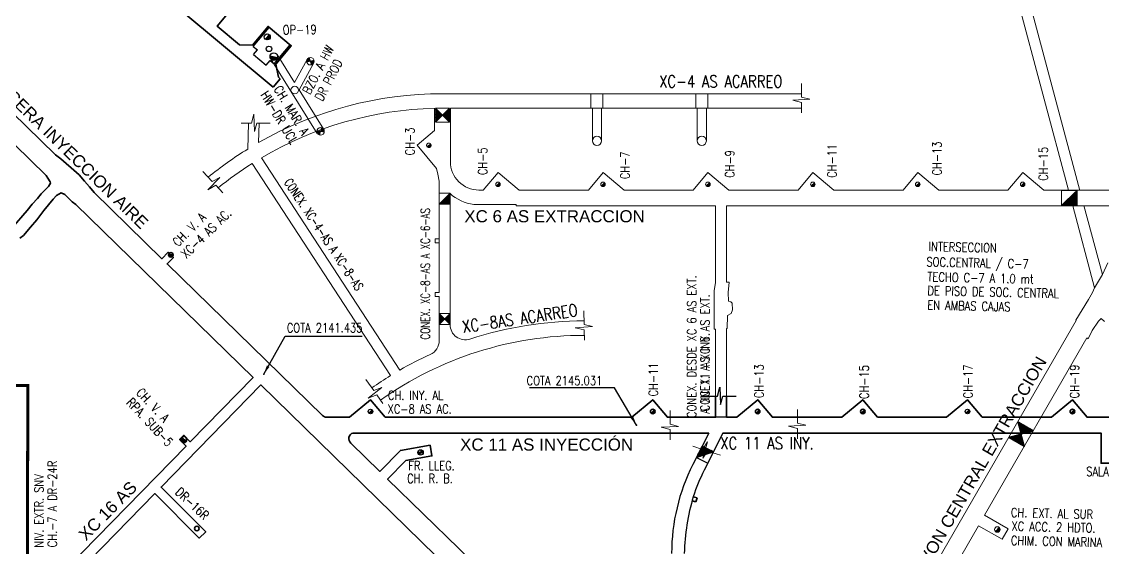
# Model space of a CAD drawing. Header units: millimetres. Extents: x -28 to 1943, y -5245 to 2752.
# Drawn here: x 774.6 to 1131.8, y -4296.3 to -4122.3 of the extents above; entities that cross this region are included whole.
import ezdxf
from ezdxf.enums import TextEntityAlignment as Align

# ---------------------------------------------------------------- set-up
doc = ezdxf.new("R2010")
doc.units = ezdxf.units.MM
doc.linetypes.add('HIDDEN2', pattern=[0.1875, 0.125, -0.0625])
doc.layers.add('15-212', color=1, linetype='Continuous', lineweight=18, transparency=0.5)
doc.styles.add('DG-T1-473 TO 560$1$Standard', font='arial.ttf')
doc.styles.add('ROMANS', font='romans.shx', dxfattribs={"width": 0.8})
doc.dimstyles.new('1-75', dxfattribs={"dimscale": 0.075, "dimtxt": 2.5, "dimasz": 3, "dimexe": 1, "dimexo": 2, "dimgap": 1, "dimtad": 1, "dimzin": 1, "dimtxsty": 'ROMANS', "dimcen": 2.5, "dimclrd": 1, "dimclre": 1, "dimclrt": 7, "dimaunit": 1, "dimadec": 3, "dimazin": 0, "dimtfac": 1, "dimtmove": 0, "dimatfit": 3, "dimfxl": 1.25, "dimarcsym": 0})
pattern_1 = [(45, (-18.060367, -4517.293513), (-0.00883883476, 0.00883883476), []), (135, (-18.060367, -4517.293513), (-0.00883883476, -0.00883883476), [])]
pattern_2 = [(45, (-17.88001, -4517.29351), (-0.088388348, 0.088388348), []), (135, (-17.88001, -4517.29351), (-0.088388348, -0.088388348), [])]

# ---------------------------------------------------------------- blocks, each defined once
blk = doc.blocks.new('*X11')
at = {"color": 0}
for p, q in [((845.18, 257.05), (845.75, 257.62)), ((845.18, 256.87), (845.82, 257.51)), ((845.21, 256.72), (845.89, 257.4)), ((845.23, 257.27), (845.68, 257.72)), ((845.83, 256.73), (845.25, 257.31)), ((845.25, 256.58), (845.96, 257.29)), ((845.94, 256.8), (845.3, 257.43)), ((846.04, 256.87), (845.37, 257.54)), ((846.15, 256.94), (845.45, 257.64)), ((845.94, 257.32), (845.54, 257.72)), ((845.61, 256.59), (845.18, 257.02)), ((845.51, 256.52), (845.19, 256.84)), ((845.72, 256.66), (845.2, 257.17)), ((845.4, 256.45), (845.24, 256.61)), ((845.31, 256.46), (846.03, 257.19)), ((845.38, 256.36), (845.6, 256.58)), ((845.83, 256.02), (845.4, 256.45)), ((845.46, 256.26), (846.1, 256.9)), ((846.07, 255.96), (845.51, 256.52)), ((845.55, 256.18), (846.24, 256.86)), ((845.6, 256.58), (846.1, 257.08)), ((846.25, 255.96), (845.61, 256.59)), ((845.65, 256.1), (846.31, 256.76)), ((846.4, 255.98), (845.72, 256.66)), ((845.77, 256.04), (846.38, 256.65)), ((846.54, 256.02), (845.83, 256.73)), ((845.9, 255.99), (846.45, 256.54)), ((846.66, 256.08), (845.94, 256.8)), ((846.59, 256.32), (846.04, 256.87)), ((846.04, 255.96), (846.52, 256.44)), ((846.1, 256.9), (846.17, 256.97)), ((846.27, 256.82), (846.15, 256.94)), ((846.21, 255.95), (846.59, 256.33)), ((846.42, 255.98), (846.65, 256.22))]:
    blk.add_line(p, q, dxfattribs=at)

msp = doc.modelspace()

# ---------------------------------------------------------------- hatches: boundary and pattern name
for color, points in [(7, [(856.675, -4127.359, 0.2362781), (856.274, -4126.558), (855.075, -4128.159, 0.617759)]), (5, [(859.049, -4134.144), (856.631, -4133.584, -0.0020619), (856.612, -4133.588, 0.0554881), (856.582, -4133.863, 0.1402384), (856.771, -4134.524), (856.772, -4134.525, 0.6679826)]), (5, [(890.311, -4250.543), (889.252, -4251.606, 0.6676438), (890.532, -4251.074, 0.1992968)]), (5, [(1087.461, -4250.543), (1086.402, -4251.606, 0.6676438), (1087.682, -4251.075, 0.1992968)])]:
    msp.add_hatch(color=color).paths.add_polyline_path(points)
at = {"lineweight": 20}
h = msp.add_hatch(color=252, dxfattribs=at)
h.paths.add_polyline_path([(869.905, -4135.389), (869.548, -4134.19, 0.3317776), (868.655, -4135.389, 0.0724759), (868.707, -4135.745)])
h.paths.add_polyline_path([(870.261, -4136.587, 0.3317776), (871.155, -4135.389, 0.0724759), (871.103, -4135.032), (869.905, -4135.389)])
at = {"lineweight": 9}
h = msp.add_hatch(dxfattribs=at)
h.set_pattern_fill('ANSI37', style=0)
h.set_pattern_definition(pattern_2)
h.paths.add_polyline_path([(913.523, -4153.24), (911.223, -4150.94), (911.223, -4155.54)])
h = msp.add_hatch(dxfattribs=at)
h.set_pattern_fill('ANSI37', style=0)
h.set_pattern_definition(pattern_2)
h.paths.add_polyline_path([(913.523, -4153.24), (915.823, -4150.94), (915.823, -4155.54)])
at = {"lineweight": 20}
h = msp.add_hatch(color=252, dxfattribs=at)
h.paths.add_polyline_path([(872.043, -4158.308, 0.0569457), (872.011, -4158.59, 0.1401189), (872.199, -4159.25), (872.201, -4159.252, 0.1986497), (872.979, -4159.807), (873.261, -4158.59)])
h.paths.add_polyline_path([(874.478, -4158.871, 0.0569457), (874.511, -4158.59, 0.3490349), (873.543, -4157.372), (873.261, -4158.59)])
at = {"linetype": 'HIDDEN2', "lineweight": 9}
msp.add_hatch(color=7, dxfattribs=at).paths.add_polyline_path([(908.432, -4163.617, 0.1722507), (908.843, -4163.905), (908.845, -4163.906, 0.495251), (909.794, -4163.183, 0.1557153), (909.655, -4162.748)])
at = {"lineweight": 9}
for color, points in [(1, [(932.417, -4175.514), (931.358, -4176.577, 0.6676438), (932.638, -4176.046, 0.1992968)]), (1, [(967.096, -4175.512), (966.037, -4176.575, 0.6676438), (967.317, -4176.044, 0.1992968)]), (1, [(1001.728, -4175.512), (1000.669, -4176.575, 0.6676438), (1001.949, -4176.044, 0.1992968)]), (1, [(1036.382, -4175.512), (1035.323, -4176.575, 0.6676438), (1036.603, -4176.044, 0.1992968)]), (1, [(1071.031, -4175.512), (1069.972, -4176.575, 0.6676438), (1071.252, -4176.044, 0.1992968)]), (1, [(1105.682, -4175.512), (1104.623, -4176.575, 0.6676438), (1105.903, -4176.044, 0.1992968)]), (8, [(1018.175, -4250.543), (1017.116, -4251.606, 0.6676438), (1018.396, -4251.075, 0.1992968)]), (1, [(1097.7, -4290.036, 0.1992968), (1097.431, -4289.388), (1096.139, -4290.683, 0.6676438)])]:
    msp.add_hatch(color=color, dxfattribs=at).paths.add_polyline_path(points)
h = msp.add_hatch(dxfattribs=at)
h.set_pattern_fill('ANSI37', style=0)
h.set_pattern_definition([(45, (-18.07122, -4516.6856), (-0.088388348, 0.088388348), []), (135, (-18.07122, -4516.6856), (-0.088388348, -0.088388348), [])])
h.paths.add_polyline_path([(912.432, -4182.615), (916.032, -4182.615), (916.032, -4179.015)])
h = msp.add_hatch(dxfattribs=at)
h.set_pattern_fill('ANSI37', scale=0.1, style=0)
h.set_pattern_definition([(45, (-29.758449, -4517.270813), (-0.00883883476, 0.00883883476), []), (135, (-29.758449, -4517.270813), (-0.00883883476, -0.00883883476), [])])
h.paths.add_polyline_path([(1123.154, -4183.046), (1123.154, -4178.046), (1117.954, -4183.046)])
at = {"lineweight": 35}
for points in [[(824.582, -4199.335, 0.0649428), (824.557, -4199.142), (823.107, -4199.527, 0.8780352)], [(983.512, -4250.543), (982.453, -4251.606, 0.6676438), (983.733, -4251.075, 0.1992968)], [(1018.175, -4250.543), (1017.116, -4251.606, 0.6676438), (1018.396, -4251.075, 0.1992968)], [(1052.897, -4250.543), (1051.838, -4251.606, 0.6676438), (1053.118, -4251.075, 0.1992968)], [(1122.102, -4250.543), (1121.043, -4251.606, 0.6676438), (1122.323, -4251.075, 0.1992968)]]:
    msp.add_hatch(color=7, dxfattribs=at).paths.add_polyline_path(points)
at = {"lineweight": 9}
h = msp.add_hatch(dxfattribs=at)
h.set_pattern_fill('ANSI37', style=0)
h.set_pattern_definition([(45, (-18.04951, -4517.20536), (-0.088388348, 0.088388348), []), (135, (-18.04951, -4517.20536), (-0.088388348, -0.088388348), [])])
h.paths.add_polyline_path([(916.054, -4222.284), (916.054, -4218.694), (914.254, -4220.492)])
h.paths.add_polyline_path([(914.254, -4220.492), (912.454, -4218.7), (912.454, -4222.289)])
h = msp.add_hatch(dxfattribs=at)
h.set_pattern_fill('ANSI37', scale=0.1, style=0)
h.set_pattern_definition(pattern_1)
h.paths.add_polyline_path([(1103.525, -4254.429), (1104.623, -4258.528), (1108.674, -4257.442), (1108.691, -4257.412)])
h.paths.add_polyline_path([(1104.623, -4258.528), (1100.525, -4259.626), (1105.691, -4262.609), (1105.708, -4262.579)])
h = msp.add_hatch(color=5)
h.paths.add_polyline_path([(906.29, -4264.581), (905.459, -4264.233, 0.099429), (905.39, -4264.581, 0.302333), (905.942, -4265.411)])
h.paths.add_polyline_path([(906.637, -4263.75), (906.29, -4264.581), (907.12, -4264.928, 0.099429), (907.19, -4264.581, 0.302333)])
h = msp.add_hatch()
h.set_pattern_fill('ANSI37', color=252, scale=0.1, style=0)
h.set_pattern_definition(pattern_1)
h.paths.add_polyline_path([(1003.019, -4264.394), (1003.025, -4264.381), (999.289, -4262.494), (997.395, -4266.243)])

# ---------------------------------------------------------------- linework, layer by layer
at = {"color": 8, "lineweight": 9}
for p, q in [((1120.298, -4177.947, -50), (1084.533, -4044.076, -50)), ((1088.26, -4044.077, -50), (1124.057, -4178.068, -50)), ((913.553, -4146.143), (1032.118, -4146.143)), ((962.539, -4146.146), (962.539, -4150.946)), ((966.539, -4146.146), (966.539, -4150.946)), ((997.18, -4146.146), (997.18, -4150.946)), ((1001.18, -4146.146), (1001.18, -4150.946)), ((916.143, -4150.943), (1032.118, -4150.943)), ((963.039, -4150.946), (963.039, -4161.692)), ((966.039, -4150.946), (966.039, -4161.692)), ((997.68, -4150.946), (997.68, -4161.692)), ((1000.68, -4150.946), (1000.68, -4161.692)), ((849.451, -4155.858), (849.217, -4164.408)), ((852.999, -4155.85), (852.811, -4162.272)), ((853.748, -4167.278), (899.452, -4237.39)), ((850.676, -4169.157), (896.353, -4239.23)), ((1128.915, -4210.2, -50), (1121.688, -4183.147, -50)), ((1125.393, -4183.068, -50), (1131.463, -4205.788, -50)), ((911.143, -4194.011), (911.143, -4195.411)), ((911.143, -4194.011), (911.143, -4195.411)), ((912.443, -4194.011), (911.143, -4194.011)), ((911.143, -4195.411), (912.443, -4195.411)), ((911.143, -4195.411), (912.443, -4195.411)), ((1010.722, -4252.968), (1017.632, -4247.169)), ((1022.498, -4252.968), (1017.632, -4247.169)), ((1017.116, -4251.606), (1018.175, -4250.543)), ((988.547, -4252.968), (1003.744, -4252.968)), ((1007.344, -4252.968), (1010.722, -4252.968)), ((1022.498, -4252.968), (1030.779, -4252.968)), ((988.525, -4258.168), (1001.458, -4258.168)), ((1001.458, -4258.168), (998.823, -4263.384)), ((1006.164, -4258.168), (1002.857, -4264.715)), ((1006.164, -4258.168), (1030.815, -4258.168))]:
    msp.add_line(p, q, dxfattribs=at)
at = {"color": 5}
for p, q in [((851.058, -4130.511), (856.307, -4124.21)), ((856.274, -4126.558), (855.075, -4128.159)), ((851.058, -4130.511), (852.402, -4131.631)), ((851.122, -4133.168), (852.402, -4131.631)), ((851.122, -4133.168), (855.348, -4136.689)), ((857.972, -4136.272), (863.221, -4129.971)), ((855.348, -4136.689), (856.628, -4135.152)), ((856.614, -4133.581), (859.049, -4134.144)), ((856.628, -4135.152), (857.972, -4136.272)), ((824.385, -4199.875), (824.69, -4200.173)), ((889.252, -4251.606), (890.311, -4250.543)), ((1086.402, -4251.606), (1087.461, -4250.543)), ((905.459, -4264.233), (907.12, -4264.928)), ((906.637, -4263.75), (905.942, -4265.411)), ((1131.072, -4268.168), (1136.272, -4268.168))]:
    msp.add_line(p, q, dxfattribs=at)
at = {"color": 5, "lineweight": 20}
for p, q in [((858.892, -4133.201), (864.663, -4142.449)), ((856.771, -4134.524), (872.201, -4159.252)), ((864.663, -4142.449), (868.805, -4134.794)), ((866.185, -4144.889), (871.004, -4135.983)), ((868.707, -4135.745), (871.103, -4135.032)), ((869.548, -4134.19), (870.261, -4136.587)), ((866.185, -4144.889), (874.321, -4157.928)), ((872.043, -4158.308), (874.478, -4158.871)), ((872.979, -4159.807), (873.543, -4157.372))]:
    msp.add_line(p, q, dxfattribs=at)
at = {"color": 5, "lineweight": 35}
for p, q in [((859.982, -4141.202), (857.678, -4143.967)), ((823.107, -4199.527), (824.557, -4199.142)), ((982.453, -4251.606), (983.512, -4250.543)), ((1017.116, -4251.606), (1018.175, -4250.543)), ((1051.838, -4251.606), (1052.897, -4250.543)), ((1121.043, -4251.606), (1122.102, -4250.543)), ((827.21, -4259.923), (829.029, -4260.756))]:
    msp.add_line(p, q, dxfattribs=at)
at = {"color": 1, "lineweight": 9}
for p, q in [((915.823, -4150.94), (911.223, -4155.54)), ((911.223, -4150.94), (915.823, -4155.54)), ((911.223, -4150.94), (915.823, -4150.94)), ((915.823, -4155.54), (911.223, -4155.54)), ((931.358, -4176.577), (932.417, -4175.514)), ((966.037, -4176.575), (967.096, -4175.512)), ((1000.669, -4176.575), (1001.728, -4175.512)), ((1035.323, -4176.575), (1036.382, -4175.512)), ((1069.972, -4176.575), (1071.031, -4175.512)), ((1104.623, -4176.575), (1105.682, -4175.512)), ((912.432, -4182.615), (916.032, -4179.015)), ((916.032, -4179.015), (912.432, -4179.015)), ((1123.154, -4178.046), (1117.954, -4183.046)), ((916.032, -4182.615), (912.432, -4182.615)), ((912.454, -4222.289), (916.054, -4218.694)), ((916.054, -4218.694), (912.454, -4218.7)), ((916.054, -4222.284), (912.454, -4218.7)), ((916.054, -4222.284), (912.454, -4222.289)), ((1108.721, -4257.429), (1103.525, -4254.429)), ((1105.721, -4262.626), (1103.525, -4254.429)), ((1100.525, -4259.626), (1108.721, -4257.429)), ((1105.721, -4262.626), (1100.525, -4259.626)), ((1096.139, -4290.683), (1097.431, -4289.388))]:
    msp.add_line(p, q, dxfattribs=at)
at = {"color": 1, "linetype": 'HIDDEN2', "lineweight": 9}
msp.add_line((908.432, -4163.617), (909.655, -4162.748), dxfattribs=at)
at = {"color": 5, "linetype": 'Continuous'}
msp.add_line((1007.344, -4252.968), (1003.744, -4252.968), dxfattribs=at)
at = {"color": 8, "lineweight": 25}
for p, q in [((1001.458, -4258.168), (996.199, -4268.579)), ((1006.164, -4258.168), (999.948, -4270.473))]:
    msp.add_line(p, q, dxfattribs=at)
at = {"color": 252}
for p, q in [((999.289, -4262.494), (1003.038, -4264.388)), ((997.395, -4266.243), (1001.144, -4268.136))]:
    msp.add_line(p, q, dxfattribs=at)
at = {"color": 3, "lineweight": 35}
for p, q in [((996.374, -4279.196), (997.647, -4279.581)), ((997.647, -4279.581), (997.242, -4280.921)), ((997.242, -4280.921), (995.995, -4280.544))]:
    msp.add_line(p, q, dxfattribs=at)
at = {"color": 5, "lineweight": 35}
for points in [[(725.304, -4071.601), (791.233, -4071.601, -0.2961691), (796.897, -4075.278), (808.39, -4099.922), (809.735, -4102.806, 0.1103904), (812.343, -4106.193), (826.18, -4117.722), (857.678, -4143.967)], [(859.982, -4141.202), (859.4, -4140.716), (858.51, -4136.41), (863.607, -4130.293), (855.924, -4123.891), (850.788, -4130.055), (846.49, -4129.959), (839.085, -4123.789), (855.334, -4104.288), (863.893, -4100.728), (865.655, -4103.568), (868.204, -4101.986), (866.699, -4099.56), (873.868, -4096.578), (877.766, -4102.144, 0.2447388), (885.304, -4106.068), (1153.523, -4106.058)], [(1003.744, -4245.968), (1003.744, -4252.968), (987.835, -4252.968), (982.969, -4247.169), (976.059, -4252.968), (894.634, -4252.968), (889.768, -4247.169), (882.85, -4252.975), (875.319, -4252.975, -0.168075), (873.922, -4252.406), (822.596, -4202.319), (824.69, -4200.173), (822.973, -4198.497), (820.879, -4200.642), (798.459, -4178.764), (796.954, -4176.825), (795.348, -4174.961), (793.573, -4172.965), (790.869, -4170.652), (789.253, -4169.174), (787.549, -4167.586), (785.733, -4166.345), (747.42, -4128.957)], [(930.678, -4307.793), (895.422, -4273.389), (901.392, -4267.271), (910.049, -4265.745), (909.424, -4262.2), (899.625, -4263.927), (892.847, -4270.874), (883.25, -4261.5, -0.6061807), (884.023, -4258.168), (1001.458, -4258.168)]]:
    msp.add_lwpolyline(points, format="xyb", dxfattribs=at)
for points in [[(745.885, -4137.239), (782.649, -4173.116), (783.176, -4174.05), (783.965, -4175.199), (784.099, -4175.614), (783.379, -4176.725), (781.01, -4179.164), (779.793, -4180.74), (778.028, -4182.633), (776.4, -4184.638), (771.379, -4190.463)], [(773.939, -4193.795), (775.222, -4192.945), (777.473, -4190.155), (779.578, -4187.812), (781.84, -4184.678), (783.419, -4182.822), (784.956, -4180.963), (786.046, -4179.776), (787.558, -4178.903), (788.779, -4179.395), (791.207, -4181.867), (792.492, -4182.722), (850.971, -4239.789), (830.234, -4261.041), (828.113, -4258.918), (826.716, -4260.35), (828.837, -4262.472), (789.596, -4302.688), (715.552, -4302.688)], [(925.789, -4312.803), (853.547, -4242.305), (820.624, -4276.044), (835.345, -4290.764), (833.224, -4292.886), (818.529, -4278.191), (792.691, -4304.67)], [(1149.342, -4252.968), (1126.425, -4252.968), (1121.559, -4247.169), (1114.649, -4252.968), (1091.784, -4252.968), (1086.918, -4247.169), (1080.008, -4252.968), (1057.22, -4252.968), (1052.354, -4247.169), (1045.444, -4252.968), (1022.498, -4252.968), (1017.632, -4247.169), (1010.722, -4252.968), (1007.344, -4252.968), (1007.344, -4245.963)], [(1006.164, -4258.168), (1131.072, -4258.168), (1131.072, -4268.168), (1136.272, -4268.168), (1136.272, -4258.168), (1410.73, -4258.168), (1412.73, -4260.168)]]:
    msp.add_lwpolyline(points, dxfattribs=at)
at = {"color": 8, "lineweight": 9}
for points in [[(1032.118, -4152.421), (1032.118, -4149.002), (1029.194, -4148.251), (1034.856, -4147.973), (1032.118, -4147.248), (1032.118, -4142.793)], [(847.058, -4155.864), (850.477, -4155.856), (851.221, -4152.931), (851.512, -4158.591), (852.231, -4155.852), (856.686, -4155.841)], [(841.001, -4178.881), (838.667, -4176.382), (836.018, -4177.828), (839.967, -4173.761), (837.47, -4175.099), (834.43, -4171.843)], [(960.426, -4227.496), (960.338, -4224.078), (957.396, -4223.403), (963.049, -4222.979), (960.293, -4222.324), (960.178, -4217.871)], [(893.85, -4248.376), (891.866, -4245.591), (889.049, -4246.676), (893.499, -4243.164), (890.848, -4244.162), (888.263, -4240.534)], [(988.7, -4260.411), (988.714, -4256.992), (985.794, -4256.229), (991.456, -4255.975), (988.721, -4255.238), (988.739, -4250.783)], [(1030.75, -4260.062), (1030.764, -4256.642), (1027.844, -4255.879), (1033.506, -4255.625), (1030.771, -4254.888), (1030.79, -4250.433)]]:
    msp.add_lwpolyline(points, dxfattribs=at)
at = {"color": 1, "lineweight": 9}
for points in [[(910.943, -4150.943), (910.943, -4158.257), (905.15, -4163.097), (911.609, -4170.828), (912.022, -4172.668), (912.443, -4174.991), (912.443, -4211.743), (911.143, -4211.743), (911.143, -4213.143), (912.443, -4213.143), (912.443, -4227.607, -0.2968296), (909.521, -4232.214)], [(1134.87, -4177.947), (1112.088, -4177.947), (1105.169, -4172.141), (1100.297, -4177.947), (1077.437, -4177.947), (1070.518, -4172.141), (1065.647, -4177.947), (1042.788, -4177.947), (1035.869, -4172.141), (1030.998, -4177.947), (1008.134, -4177.947), (1001.215, -4172.141), (996.344, -4177.947), (973.502, -4177.947), (966.583, -4172.141), (961.712, -4177.947), (938.824, -4177.947), (931.902, -4172.139), (927.029, -4177.947), (925.543, -4177.947, -0.4142624), (916.143, -4168.546), (916.143, -4150.943)], [(922.587, -4227.127, -0.5094616), (916.043, -4222.372), (916.043, -4179.087, 0.1562457), (923.864, -4182.668), (937.888, -4182.668), (937.888, -4183.147), (1003.744, -4183.147), (1003.744, -4208.453), (1003.255, -4211.181), (1003.276, -4214.82), (1003.213, -4219.239), (1003.246, -4223.874), (1003.744, -4223.874), (1003.744, -4252.968)]]:
    msp.add_lwpolyline(points, format="xyb", dxfattribs=at)
for points in [[(1117.954, -4178.046), (1123.154, -4178.046), (1123.154, -4183.046), (1117.954, -4183.046), (1117.954, -4178.046)], [(1144.641, -4183.147), (1007.344, -4183.147), (1007.344, -4208.404), (1008.195, -4208.404), (1008.195, -4208.404), (1007.895, -4211.766), (1008.037, -4214.585), (1008.78, -4214.829), (1009.19, -4215.319), (1009.281, -4217.515), (1008.894, -4218.702), (1007.627, -4219.317), (1007.52, -4223.614), (1007.344, -4223.614), (1007.344, -4252.968)], [(969.854, -4339.945), (976.772, -4334.14), (981.643, -4339.946), (1004.63, -4339.946), (1011.549, -4334.14), (1016.42, -4339.946), (1039.271, -4339.946), (1046.19, -4334.14), (1051.061, -4339.946), (1054.113, -4339.946), (1122.783, -4221.005), (1122.681, -4220.946), (1126.903, -4214.081), (1128.225, -4211.793), (1128.898, -4210.175), (1131.474, -4205.816), (1133.264, -4201.935)], [(1132.136, -4221.291), (1131.024, -4220.337), (1130.234, -4221.204), (1128.088, -4224.267), (1126.811, -4227.027), (1126.378, -4226.777), (1092.586, -4285.308), (1100.383, -4289.8), (1098.386, -4293.266), (1090.586, -4288.772), (1061.041, -4339.946), (1073.912, -4339.946), (1080.831, -4334.14), (1085.702, -4339.946), (1108.553, -4339.946), (1115.472, -4334.14), (1120.343, -4339.946), (1143.194, -4339.946)]]:
    msp.add_lwpolyline(points, dxfattribs=at)
at = {"color": 252}
msp.add_lwpolyline([(1000.951, -4245.972), (1004.371, -4245.967), (1005.118, -4243.043), (1005.403, -4248.704), (1006.125, -4245.965), (1010.58, -4245.959)], dxfattribs=at)
at = {"color": 252, "lineweight": 9}
msp.add_lwpolyline([(996.204, -4262.521), (999.452, -4263.592), (1001.08, -4261.051), (999.571, -4266.514), (1001.118, -4264.141), (1005.348, -4265.537)], dxfattribs=at)
at = {"color": 5}
for centre, radius in [((855.675, -4127.359), 1), ((856.244, -4131.318), 0.9), ((857.832, -4133.863), 1.25), ((889.782, -4251.074), 0.75), ((1086.932, -4251.075), 0.75), ((906.29, -4264.581), 0.9)]:
    msp.add_circle(centre, radius, dxfattribs=at)
at = {"color": 5, "lineweight": 20}
for centre in [(869.905, -4135.389), (864.74, -4144.933), (873.261, -4158.59)]:
    msp.add_circle(centre, 1.25, dxfattribs=at)
at = {"color": 8, "lineweight": 9}
for centre, radius in [((964.539, -4161.692), 1.5), ((999.18, -4161.692), 1.5), ((1017.646, -4251.075), 0.75)]:
    msp.add_circle(centre, radius, dxfattribs=at)
at = {"color": 7, "linetype": 'HIDDEN2', "lineweight": 9}
msp.add_circle((909.044, -4163.183), 0.75, dxfattribs=at)
at = {"color": 7, "lineweight": 9}
for centre, radius in [((931.888, -4176.046), 0.75), ((966.567, -4176.044), 0.75), ((1001.199, -4176.044), 0.75), ((1035.853, -4176.044), 0.75), ((1105.153, -4176.044), 0.75), ((1096.785, -4290.036), 0.915)]:
    msp.add_circle(centre, radius, dxfattribs=at)
at = {"color": 0, "lineweight": 9}
msp.add_circle((1070.502, -4176.044), 0.75, dxfattribs=at)
at = {"color": 5, "lineweight": 35}
for centre, radius in [((823.832, -4199.335), 0.75), ((982.983, -4251.075), 0.75), ((1017.646, -4251.075), 0.75), ((1052.368, -4251.075), 0.75), ((1121.573, -4251.075), 0.75), ((828.12, -4260.34), 1), ((832.413, -4289.687), 0.75)]:
    msp.add_circle(centre, radius, dxfattribs=at)
at = {"color": 8, "lineweight": 9}
for centre, radius, start, end in [((913.542, -4268.542), 122.4, 89.99851, 119.74731), ((913.542, -4268.542), 117.6, 91.26675, 120.56079), ((913.542, -4268.542), 122.4, 121.70428, 129.20971), ((913.542, -4268.542), 117.6, 122.31555, 129.05347), ((960.361, -4343.463), 122.314, 90.04597, 107.98838), ((960.012, -4341.244), 115.296, 89.81397, 125.46724), ((960.385, -4343.546), 122.4, 114.55419, 119.85571), ((960.385, -4343.546), 122.4, 121.54242, 124.98412)]:
    msp.add_arc(centre, radius, start, end, dxfattribs=at)
at = {"color": 8, "lineweight": 25}
for centre, radius, start, end in [((1054.637, -4298.002), 65.427, 153.27474, 179.92288), ((1054.794, -4298.04), 61.385, 153.31483, 162.12289), ((1064.779, -4299.621), 71.39, 163.37543, 178.63023)]:
    msp.add_arc(centre, radius, start, end, dxfattribs=at)
at = {"color": 7, "linetype": 'Continuous', "lineweight": 9}
for p in [(914.243, -4180.804), (914.254, -4220.492)]:
    msp.add_point(p, dxfattribs=at)
at = {"color": 5, "linetype": 'Continuous'}
for p in [(854.501, -4238.692), (977.665, -4255.627)]:
    msp.add_point(p, dxfattribs=at)
at = {"color": 7, "lineweight": 9}
msp.add_point((1104.623, -4258.528), dxfattribs=at)
at = {"layer": '15-212', "lineweight": 35, "const_width": 1}
msp.add_lwpolyline([(694.654, -4242.009), (776.613, -4242.474), (776.147, -4405.382), (656.469, -4429.585), (651.813, -4410.502), (693.723, -4401.658), (672.768, -4241.078), (694.654, -4242.009)], close=True, dxfattribs=at)

# ---------------------------------------------------------------- block references
at = {"color": 7, "lineweight": 35}
msp.add_blockref('*X11', (-18.06, -4517.293), dxfattribs=at)

# ---------------------------------------------------------------- texts
at = {"color": 7, "style": 'ROMANS', "width": 0.8}
for s, rotation, p in [('OP-19', 0.63243, (860.8, -4126.542)), ('BZO. A HW', 62.54182, (869.787, -4146.627)), ('DR PROD', 62.54182, (873.891, -4148.805)), ('CH. MAR. A', 301.15161, (857.704, -4144.605)), ('HW-DR UCL', 301.15161, (853.352, -4146.426)), ('CH. V. A', 45.39905, (826.235, -4196.844)), ('XC-4 AS AC.', 44.21397, (828.916, -4200.737)), ('CONEX. A XC 6 AS EXT.', 90, (1001.748, -4251.023)), ('CH-11', 90, (984.643, -4246.119)), ('CH-13', 90, (1019.581, -4246.669)), ('CH-15', 90, (1054.303, -4246.944)), ('CH-17', 90, (1088.592, -4246.752)), ('CH-19', 90, (1123.783, -4246.752)), ('CH. V. A ', 313.25008, (812.165, -4245.039)), ('RPA. SUB-5', 313.25008, (808.895, -4248.305)), ('DR-16R', 316.83221, (825.038, -4278.021))]:
    msp.add_text(s, height=3, rotation=rotation, dxfattribs=at).set_placement(p)
at = {"color": 7, "style": 'DG-T1-473 TO 560$1$Standard'}
for s, rotation, p in [('CABECERA INYECCION AIRE', 315.69982, (758.166, -4136.661)), ('XC 16 AS', 45.55029, (795.818, -4294.001))]:
    msp.add_text(s, height=4, rotation=rotation, dxfattribs=at).set_placement(p)
at = {"color": 8, "lineweight": 9, "style": 'ROMANS', "width": 0.8}
for s, p in [('XC-4 AS ACARREO', (985.081, -4144.071)), (' XC 11 AS INY.', (1003.073, -4263.55))]:
    msp.add_text(s, height=4, dxfattribs=at).set_placement(p)
at = {"color": 7, "lineweight": 9, "style": 'ROMANS'}
for s, rotation, width, p in [('CH-3', 90, 0.8, (904.28, -4166.467)), ('CH-5', 90, 0.8, (928.288, -4173.02)), ('CH-9', 90, 0.8, (1009.923, -4173.917)), ('CH-11', 90, 0.8, (1043.682, -4173.917)), ('CH-13', 90, 0.8, (1078.361, -4173.144)), ('CH-15', 90, 0.8, (1113.459, -4174.912)), ('CH-7', 90, 0.8, (975.291, -4174.364)), ('CONEX. XC-8-AS A XC-6-AS', 90, 0.7, (909.373, -4227.302)), ('INTERSECCION', 358.69213, 0.8, (1074.051, -4198.056)), ('SOC.CENTRAL / C-7', 358.69213, 0.8, (1073.333, -4203.118)), ('CONEX. DESDE XC 6 AS EXT.', 90, 0.8, (997.363, -4253.216)), ('TECHO C-7 A 1.0 mt', 358.69213, 0.8, (1073.692, -4208.06)), ('DE PISO DE SOC. CENTRAL', 358.69213, 0.8, (1073.663, -4212.608)), ('EN AMBAS CAJAS', 358.69213, 0.8, (1073.64, -4217.386)), ('A XC 11 AS INY.', 90, 0.8, (1001.74, -4251.804)), ('CH. EXT. AL SUR', 358.69213, 0.8, (1101.236, -4285.922)), ('XC ACC. 2 HDTO.', 358.69213, 0.8, (1101.429, -4290.393)), ('CHIM. CON MARINA', 358.69213, 0.8, (1101.222, -4295.127))]:
    msp.add_text(s, height=3, rotation=rotation, dxfattribs=dict(at, width=width)).set_placement(p)
at = {"color": 8, "lineweight": 9, "style": 'ROMANS'}
for s, height, rotation, width, p in [('CONEX. XC-4-AS A XC-8-AS', 3, 303.65811, 0.7, (861.068, -4175.396)), ('XC-8AS ACARREO', 4, 8.48265, 0.8, (920.333, -4225.137)), ('CH-13', 3, 90, 0.8, (1019.581, -4246.669))]:
    msp.add_text(s, height=height, rotation=rotation, dxfattribs=dict(at, width=width)).set_placement(p)
at = {"color": 7, "lineweight": 9, "style": 'DG-T1-473 TO 560$1$Standard'}
msp.add_text('XC 6 AS EXTRACCION', height=4, dxfattribs=at).set_placement((920.758, -4188.597))
at = {"color": 7, "linetype": 'Continuous', "style": 'ROMANS', "width": 0.8}
for s, p in [('COTA 2141.435', (862.121, -4224.923)), ('COTA 2145.031', (941.319, -4242.372))]:
    msp.add_text(s, height=3, dxfattribs=at).set_placement(p)
at = {"color": 7, "lineweight": 9, "style": 'DG-T1-473 TO 560$1$Standard'}
msp.add_text('SOCAVON CENTRAL EXTRACCION', height=4, rotation=60, dxfattribs=at).set_placement((1066.382, -4315.636))
at = {"color": 7, "style": 'ROMANS', "width": 0.8}
for s, p in [('CH. INY. AL', (895.514, -4247.218)), ('XC-8 AS AC.', (895.429, -4251.754)), ('FR. LLEG.', (902.285, -4270.443)), ('CH. R. B.', (901.857, -4274.688)), ('SALA CCM', (1126.139, -4272.377))]:
    msp.add_text(s, height=3, dxfattribs=at).set_placement(p)
at = {"color": 7, "style": 'DG-T1-473 TO 560$1$Standard'}
msp.add_text('XC 11 AS INYECCIÓN', height=4, dxfattribs=at).set_placement((919.366, -4263.979))
at = {"color": 8, "lineweight": 9, "style": 'ROMANS', "width": 0.8}
for s, p in [('CH.-7 A DR-24R', (786.181, -4281.598)), ('NIV. EXTR. SNV', (781.809, -4283.897))]:
    msp.add_text(s, height=3, rotation=90, dxfattribs=at).set_placement(p, align=Align.CENTER)

# ---------------------------------------------------------------- leaders
at = {"color": 7, "linetype": 'Continuous'}
for points in [[(854.505, -4238.699), (861.58, -4226.226), (887, -4226.226)], [(977.621, -4255.575), (970.313, -4243.198), (942.247, -4243.198)]]:
    msp.add_leader(points, dimstyle='1-75', override={"dimasz": 40, "dimtad": 0}, dxfattribs=at)

doc.saveas('drawing.dxf')
